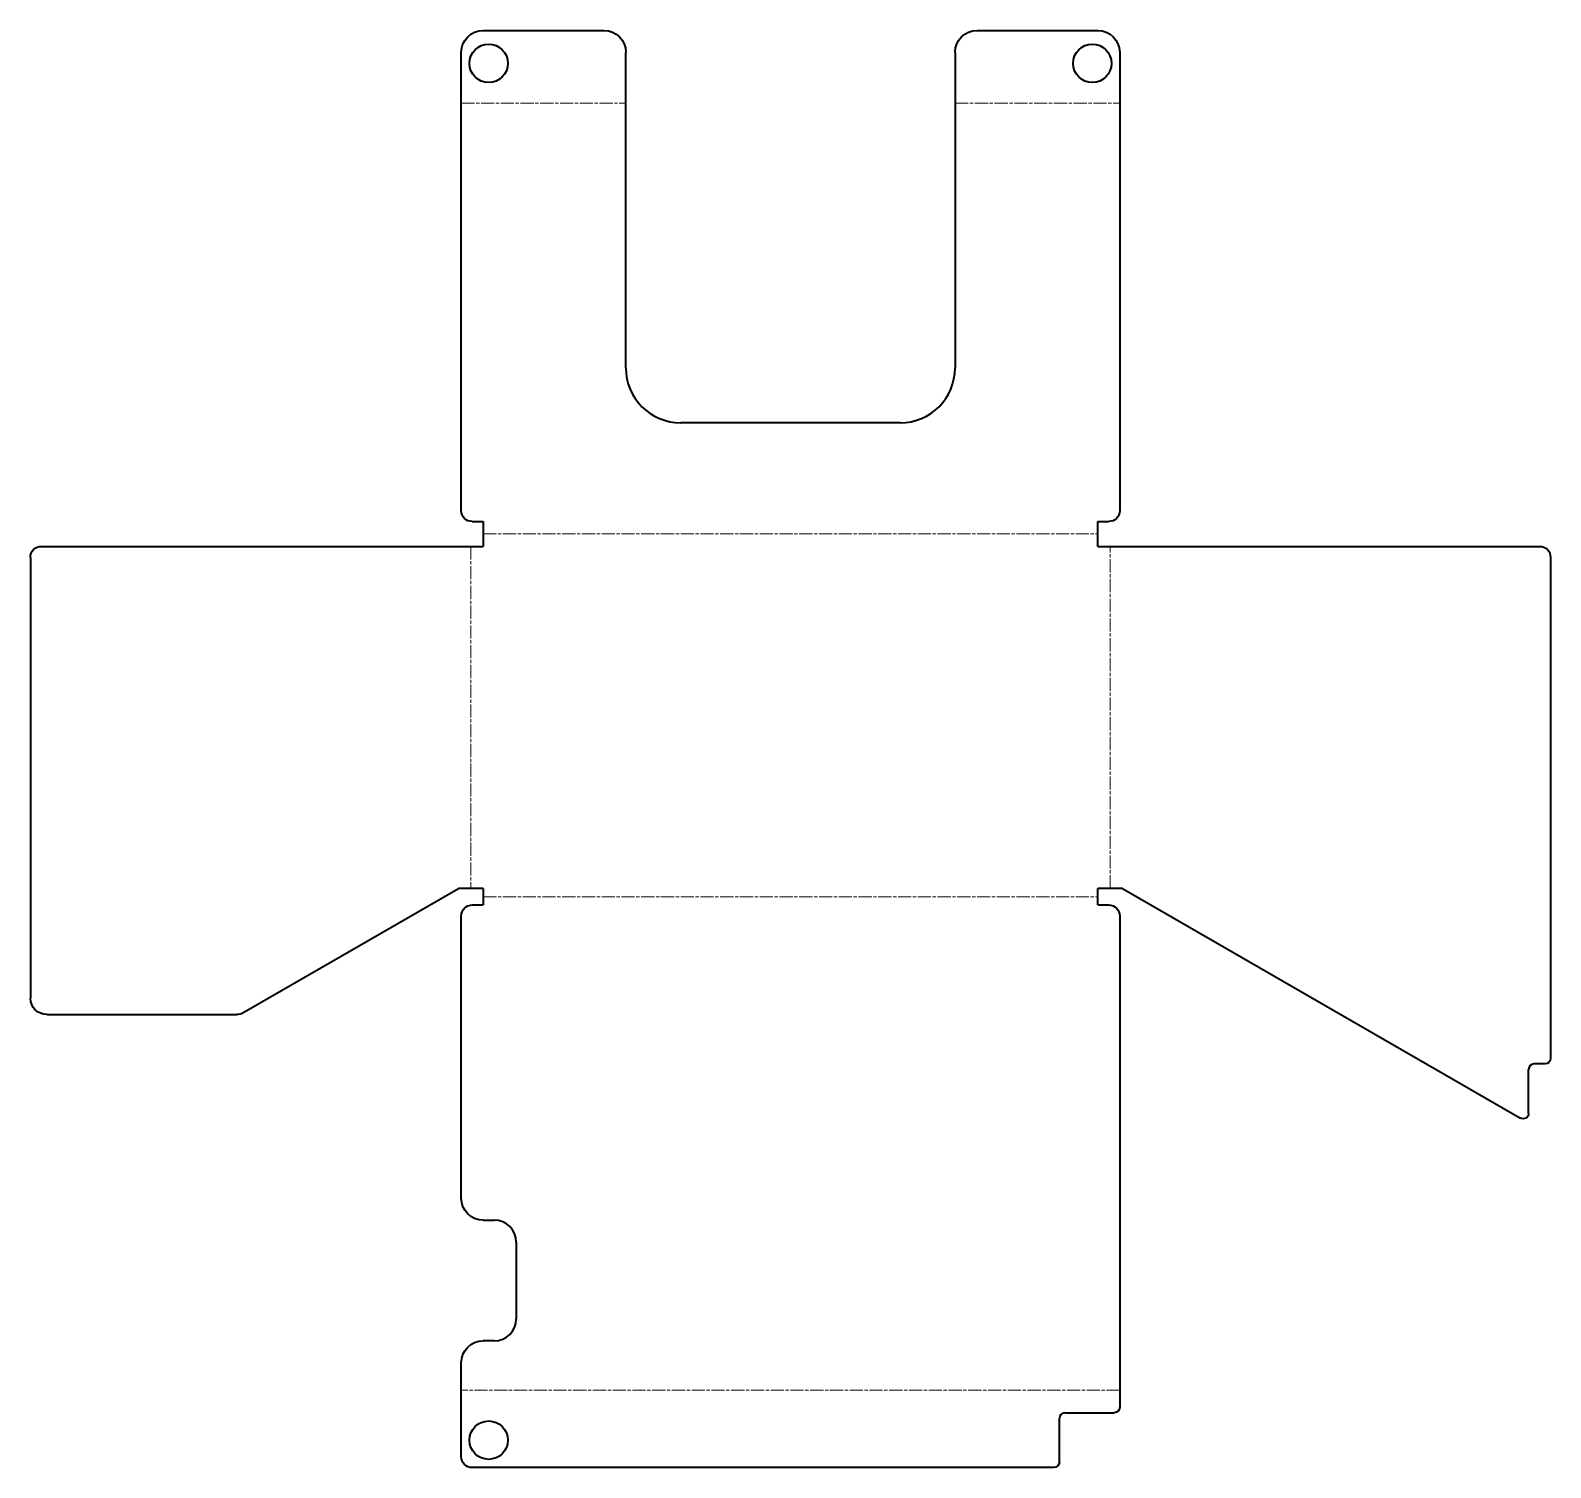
# Model space of a CAD drawing. Header units: inches. Extents: x 0 to 277, y 0 to 262.
import ezdxf

# ---------------------------------------------------------------- set-up
doc = ezdxf.new("R2010")
doc.units = ezdxf.units.IN
doc.header["$MEASUREMENT"] = 0
doc.linetypes.add('Chain', pattern=[13.68, 9.12, -1.14, 2.28, -1.14])
doc.layers.add('SIMUMAK Bend Centerline (ISO)', color=7, linetype='Chain', lineweight=9)
doc.layers.add('SIMUMAK Visible (ISO)', color=7, linetype='Continuous', lineweight=35)

# ---------------------------------------------------------------- blocks, each defined once
blk = doc.blocks.new('GLD-MAQ-03-PPLUG01_Sheet_GLD-MAQ-03-PPLUG01 (desplegada)')
at = {"layer": 'SIMUMAK Bend Centerline (ISO)', "ltscale": 0.263158}
for p, q in [((-60, 117.72), (-30, 117.72)), ((30, 117.72), (60, 117.72)), ((-56, 39.2), (56, 39.2)), ((-58.26, 36.93), (-58.26, -25.41)), ((58.26, -25.41), (58.26, 36.93)), ((-56, -26.92), (56, -26.92)), ((60, -116.89), (-60, -116.89))]:
    blk.add_line(p, q, dxfattribs=at)
at = {"layer": 'SIMUMAK Visible (ISO)'}
for p, q in [((-56, 130.98), (-34, 130.98)), ((34, 130.98), (56, 130.98)), ((-60, 43.46), (-60, 126.98)), ((-30, 69.46), (-30, 126.98)), ((30, 126.98), (30, 69.46)), ((60, 126.98), (60, 43.46)), ((20, 59.46), (-20, 59.46)), ((-58, 41.46), (-56, 41.46)), ((-56, 41.46), (-56, 36.93)), ((56, 41.46), (58, 41.46)), ((56, 36.93), (56, 41.46)), ((-136.52, 36.93), (-56, 36.93)), ((56, 36.93), (136.52, 36.93)), ((-138.52, 34.93), (-138.52, -45.41)), ((138.52, 34.93), (138.52, -56.41)), ((-99.9, -48.15), (-60.52, -25.41)), ((-56, -25.41), (-60.52, -25.41)), ((-56, -25.41), (-56, -28.43)), ((60.52, -25.41), (56, -25.41)), ((56, -28.43), (56, -25.41)), ((60.52, -25.41), (133.02, -67.27)), ((-60, -81.88), (-60, -30.43)), ((-58, -28.43), (-56, -28.43)), ((56, -28.43), (58, -28.43)), ((60, -30.43), (60, -119.98)), ((-135.52, -48.41), (-100.9, -48.41)), ((137.52, -57.41), (135.52, -57.41)), ((134.52, -66.41), (134.52, -58.41)), ((-56, -85.88), (-54, -85.88)), ((-50, -89.88), (-50, -103.88)), ((-54, -107.88), (-56, -107.88)), ((-60, -128.98), (-60, -111.88)), ((50, -120.98), (59, -120.98)), ((49, -129.98), (49, -121.98)), ((48, -130.98), (-58, -130.98))]:
    blk.add_line(p, q, dxfattribs=at)
for centre in [(-55, 124.98), (55, 124.98), (-55, -125.98)]:
    blk.add_circle(centre, 3.5, dxfattribs=at)
at = {"layer": 'SIMUMAK Visible (ISO)', "extrusion": (0, 0, -1)}
for centre, radius, start, end in [((56, 126.98), 4, 0, 90), ((34, 126.98), 4, 90, 180), ((-34, 126.98), 4, 360, 90), ((-56, 126.98), 4, 90, 180), ((58, 43.46), 2, 270, 0), ((-58, 43.46), 2, 180, 270), ((136.52, 34.93), 2, 0, 90), ((-136.52, 34.93), 2, 90, 180), ((58, -30.43), 2, 0, 90), ((-58, -30.43), 2, 90, 180), ((135.52, -45.41), 3, 270, 0), ((100.9, -46.41), 2, 240, 270), ((-137.52, -56.41), 1, 180, 270), ((-133.52, -66.41), 1, 180, 300), ((56, -81.88), 4, 270, 360), ((56, -111.88), 4, 360, 90), ((-59, -119.98), 1, 180, 270), ((58, -128.98), 2, 270, 0), ((-48, -129.98), 1, 180, 270)]:
    blk.add_arc(centre, radius, start, end, dxfattribs=at)
at = {"layer": 'SIMUMAK Visible (ISO)'}
for centre, radius, start, end in [((-20, 69.46), 10, 180, 270), ((20, 69.46), 10, 270, 360), ((135.52, -58.41), 1, 90, 180), ((-54, -89.88), 4, 0, 90), ((-54, -103.88), 4, 270, 0), ((50, -121.98), 1, 90, 180)]:
    blk.add_arc(centre, radius, start, end, dxfattribs=at)

msp = doc.modelspace()

# ---------------------------------------------------------------- block references
msp.add_blockref('GLD-MAQ-03-PPLUG01_Sheet_GLD-MAQ-03-PPLUG01 (desplegada)', (138.52, 130.98))

doc.saveas('drawing.dxf')
